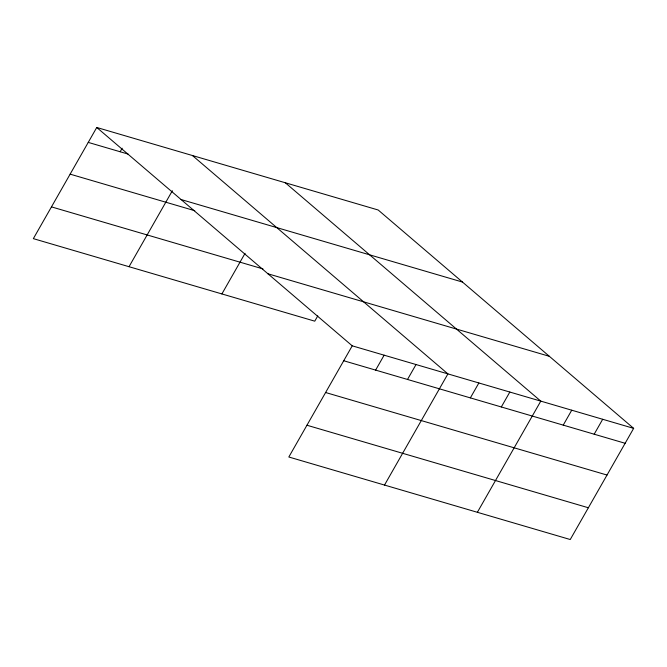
<?xml version="1.0" encoding="UTF-8"?>
<svg xmlns="http://www.w3.org/2000/svg" width="667" height="667" viewBox="0 0 667 667"><rect width="100%" height="100%" fill="white"/><g stroke="black" fill="none" stroke-linecap="round" stroke-linejoin="round"><path stroke-width="1" d="M633.65 428.356L352.234 345.831L288.828 457.003L570.243 539.528L633.65 428.356L378.172 209.997L96.757 127.472L33.35 238.644L314.766 321.169L317.784 315.875M120.143 151.751L122.144 148.232M129.031 266.7L172.353 190.745M221.894 293.93L245.056 253.327M375.621 370.11L384.134 355.186M407.512 379.465L416.025 364.541M384.509 485.059L447.916 373.895L192.438 155.528M470.36 397.891L478.873 382.966M501.317 406.97L509.83 392.046M477.372 512.298L540.787 401.125L285.309 182.766M563.231 425.129L571.736 410.205M594.18 434.2L602.693 419.285M88.244 142.396L128.114 154.085M181.065 199.533L462.481 282.058M70.135 174.154L194.772 210.705M51.467 206.878L262.981 268.909M267.926 273.778L549.341 356.303M343.73 360.755L625.137 443.28M325.613 392.521L607.02 475.046M306.945 425.238L588.361 507.762M96.757 127.472L352.234 345.831"/></g></svg>
